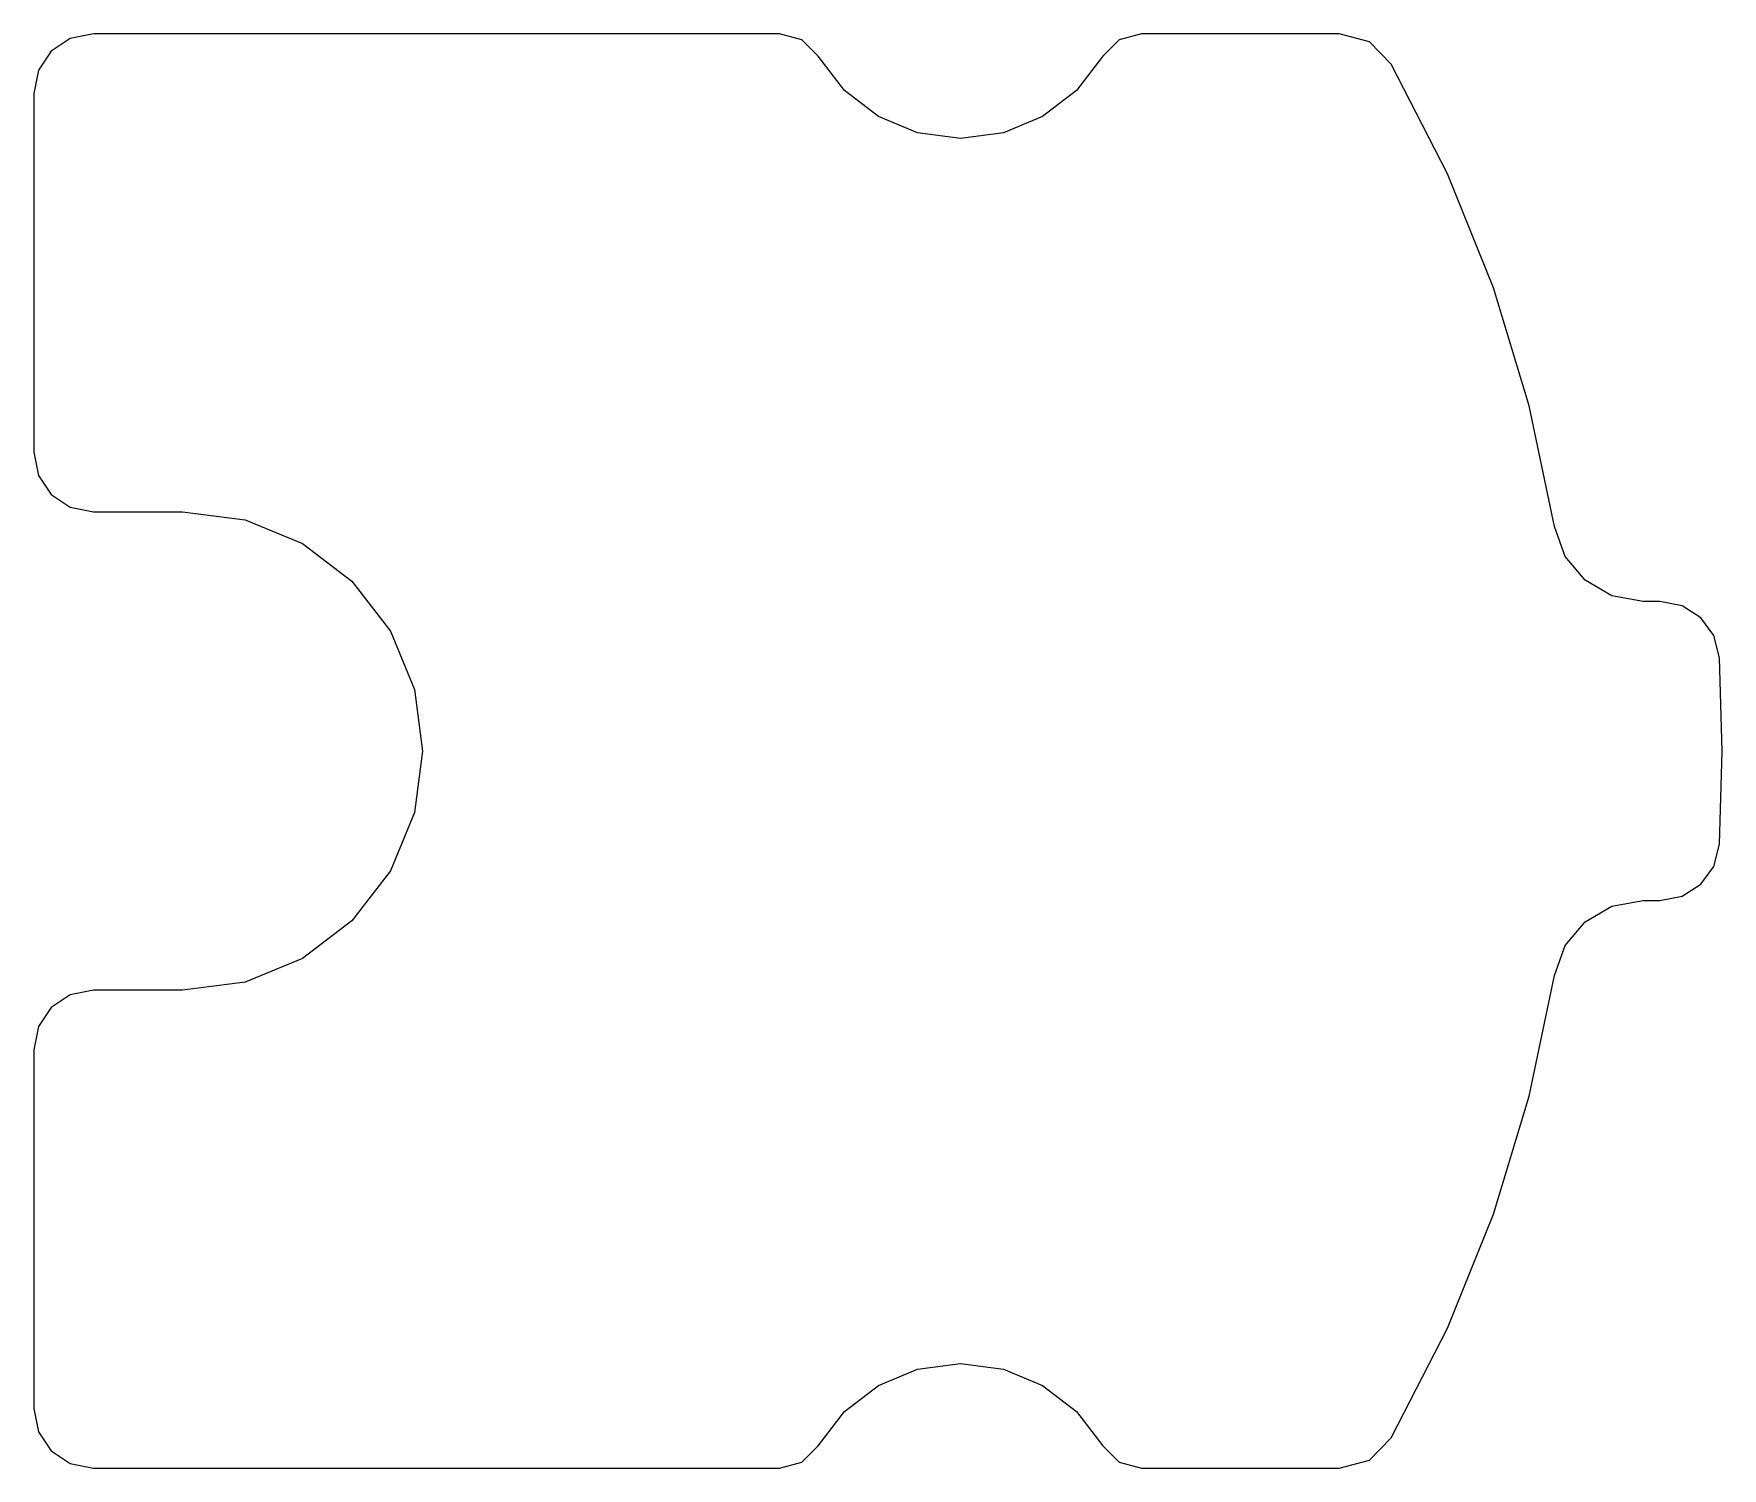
# Model space of a CAD drawing. Extents: x 0 to 56.5, y 0 to 48.
import ezdxf

# ---------------------------------------------------------------- set-up
doc = ezdxf.new("R2010")
doc.units = 0

msp = doc.modelspace()

# ---------------------------------------------------------------- linework, layer by layer
at = {"layer": 'Layer 1'}
for p, q in [((1.22146, 47.84283), (0.585738, 47.414213)), ((1.99995, 48), (1.22146, 47.84283)), ((24.9608, 48), (1.99995, 48)), ((25.710835, 47.799054), (24.9608, 48)), ((26.2599, 47.25), (25.710835, 47.799054)), ((36.335165, 47.799054), (35.7861, 47.25)), ((37.0852, 48), (36.335165, 47.799054)), ((43.7044, 48), (37.0852, 48)), ((44.710002, 47.728822), (43.7044, 48)), ((45.4429, 46.9888), (44.710002, 47.728822)), ((0.585738, 47.414213), (0.157122, 46.77849)), ((27.142304, 46.102432), (26.2599, 47.25)), ((35.7861, 47.25), (34.903696, 46.102432)), ((47.322083, 43.314255), (45.4429, 46.9888)), ((0.157122, 46.77849), (-0.000048, 46)), ((-0.000048, 46), (-0.000048, 33.9999)), ((28.273034, 45.236909), (27.142304, 46.102432)), ((34.903696, 46.102432), (33.772966, 45.236909)), ((29.587973, 44.690449), (28.273034, 45.236909)), ((33.772966, 45.236909), (32.458027, 44.690449)), ((31.023, 44.500069), (29.587973, 44.690449)), ((32.458027, 44.690449), (31.023, 44.500069)), ((48.86535, 39.495176), (47.322083, 43.314255)), ((50.064593, 35.554509), (48.86535, 39.495176)), ((50.9117, 31.5152), (50.064593, 35.554509)), ((-0.000048, 33.9999), (0.157122, 33.22141)), ((0.157122, 33.22141), (0.585738, 32.585687)), ((0.585738, 32.585687), (1.22146, 32.15707)), ((1.22146, 32.15707), (1.99995, 31.9999)), ((1.99995, 31.9999), (4.97834, 31.9999)), ((4.97834, 31.9999), (7.073616, 31.731478)), ((4.97834, 31.9999), (4.97834, 31.9999)), ((7.073616, 31.731478), (8.995126, 30.941134)), ((51.26781, 30.510298), (50.9117, 31.5152)), ((8.995126, 30.941134), (10.648533, 29.682927)), ((51.929911, 29.713683), (51.26781, 30.510298)), ((10.648533, 29.682927), (11.939502, 28.010913)), ((52.823056, 29.189027), (51.929911, 29.713683)), ((53.8723, 29), (52.823056, 29.189027)), ((54.432, 29), (53.8723, 29)), ((55.181039, 28.854869), (54.432, 29)), ((55.802678, 28.456426), (55.181039, 28.854869)), ((56.238052, 27.86007), (55.802678, 28.456426)), ((11.939502, 28.010913), (12.748181, 26.059434)), ((56.4283, 27.1212), (56.238052, 27.86007)), ((56.522968, 24), (56.4283, 27.1212)), ((12.748181, 26.059434), (13.017613, 23.999276)), ((13.017613, 23.999276), (12.74781, 21.939167)), ((56.4283, 20.8788), (56.522968, 24)), ((12.74781, 21.939167), (11.93878, 19.987834)), ((56.238052, 20.13993), (56.4283, 20.8788)), ((11.93878, 19.987834), (10.64751, 18.316053)), ((55.802678, 19.543574), (56.238052, 20.13993)), ((55.181039, 19.145131), (55.802678, 19.543574)), ((51.929911, 18.286317), (52.823056, 18.810973)), ((52.823056, 18.810973), (53.8723, 19)), ((53.8723, 19), (54.432, 19)), ((54.432, 19), (55.181039, 19.145131)), ((10.64751, 18.316053), (8.993876, 17.058143)), ((51.26781, 17.489702), (51.929911, 18.286317)), ((8.993876, 17.058143), (7.072224, 16.268145)), ((50.9117, 16.4848), (51.26781, 17.489702)), ((50.06459, 12.445501), (50.9117, 16.4848)), ((1.22146, 15.84293), (0.585738, 15.414313)), ((1.99995, 16.0001), (1.22146, 15.84293)), ((4.9769, 16.0001), (1.99995, 16.0001)), ((7.072224, 16.268145), (4.9769, 16.0001)), ((0.585738, 15.414313), (0.157122, 14.77859)), ((0.157122, 14.77859), (-0.000048, 14.0001)), ((-0.000048, 14.0001), (-0.000048, 2)), ((48.865347, 8.504844), (50.06459, 12.445501)), ((47.32208, 4.685775), (48.865347, 8.504844)), ((45.4429, 1.01124), (47.32208, 4.685775)), ((29.587973, 3.309551), (31.023, 3.499931)), ((31.023, 3.499931), (32.458027, 3.309551)), ((28.273034, 2.763091), (29.587973, 3.309551)), ((32.458027, 3.309551), (33.772966, 2.763091)), ((27.142304, 1.897568), (28.273034, 2.763091)), ((33.772966, 2.763091), (34.903696, 1.897568)), ((-0.000048, 2), (0.157122, 1.22151)), ((26.2599, 0.75), (27.142304, 1.897568)), ((34.903696, 1.897568), (35.7861, 0.75)), ((0.157122, 1.22151), (0.585738, 0.585787)), ((0.585738, 0.585787), (1.22146, 0.15717)), ((25.710835, 0.200946), (26.2599, 0.75)), ((35.7861, 0.75), (36.335165, 0.200946)), ((44.710009, 0.271195), (45.4429, 1.01124)), ((1.22146, 0.15717), (1.99995, 0)), ((1.99995, 0), (24.9608, 0)), ((24.9608, 0), (25.710835, 0.200946)), ((36.335165, 0.200946), (37.0852, 0)), ((37.0852, 0), (43.7044, 0)), ((43.7044, 0), (44.710009, 0.271195))]:
    msp.add_line(p, q, dxfattribs=at)

doc.saveas('drawing.dxf')
